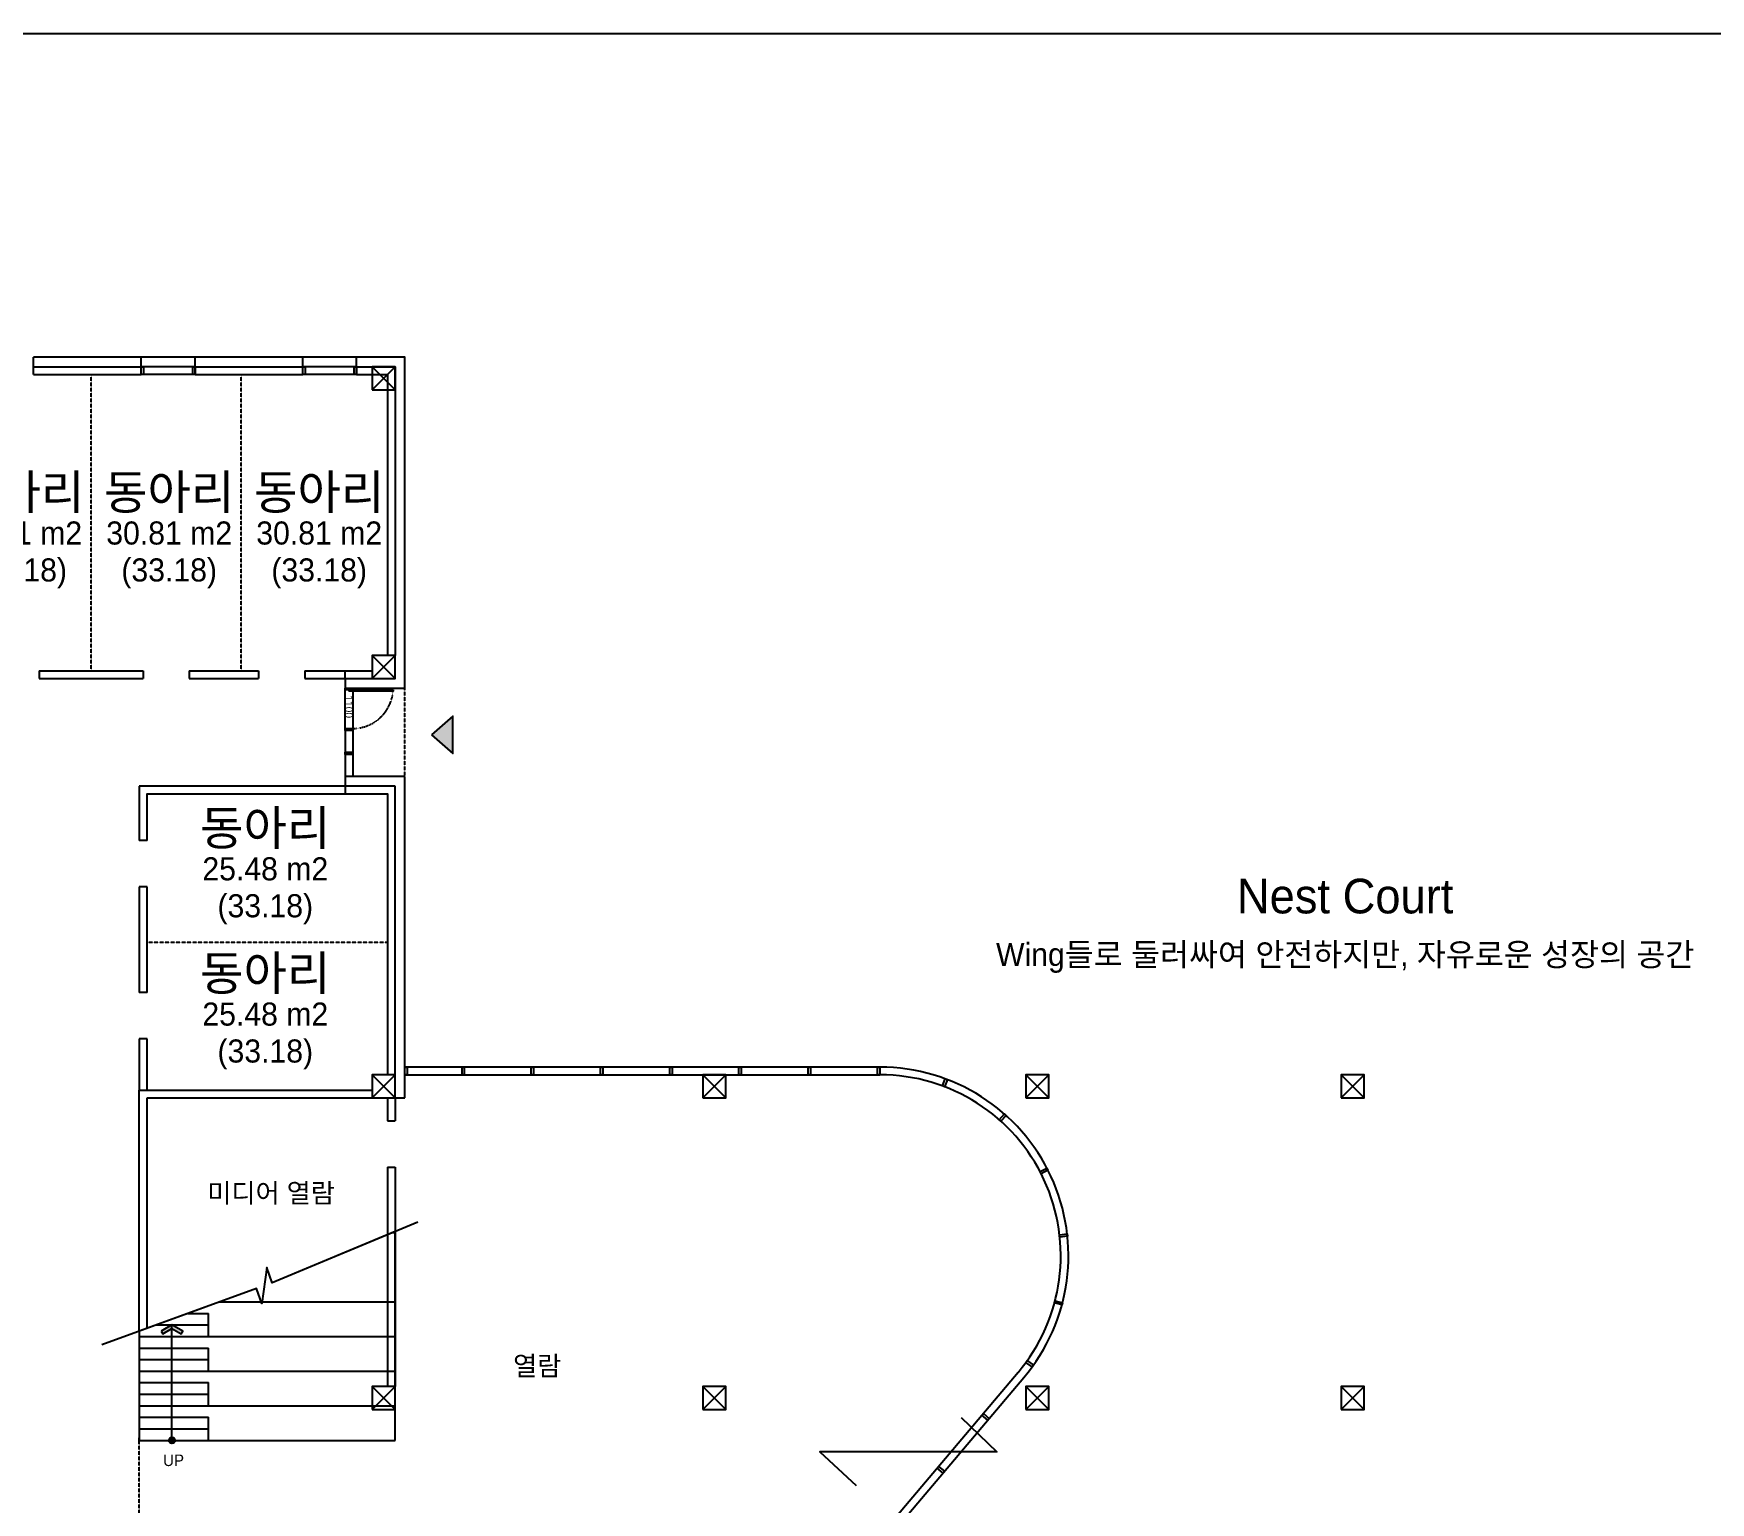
# Model space of a CAD drawing. Header units: millimetres. Extents: x 50157 to 283139, y 29188 to 187058.
# Drawn here: x 127993 to 171593, y 115974 to 154147 of the extents above; entities that cross this region are included whole.
import ezdxf
from ezdxf.enums import TextEntityAlignment as Align
from ezdxf.xclip import XClip

# ---------------------------------------------------------------- set-up
doc = ezdxf.new("R2010")
doc.units = ezdxf.units.MM
doc.header["$XCLIPFRAME"] = 2
doc.linetypes.add('D_HIDDEN', pattern=[0.35, 0.2, -0.15])
doc.linetypes.add('HID', pattern=[2.2, 1.5, -0.7])
doc.layers.get('Defpoints').update_dxf_attribs({"color": 163})
for name, color, linetype in [('A-DOOR', 4, 'Continuous'), ('A-FIN', 6, 'Continuous'), ('A-FIN-GL', 5, 'Continuous'), ('A-FIN-ST', 4, 'Continuous'), ('A-HID2', 7, 'HID'), ('A-LEAD', 7, 'Continuous'), ('A-RC', 2, 'Continuous'), ('A-STAIR', 4, 'Continuous'), ('A-WALL-L', 7, 'Continuous'), ('A-WND2', 253, 'Continuous'), ('AA-DWXM-DOOR', 4, 'Continuous'), ('AA-SSXS-SYMB', 7, 'Continuous'), ('G-NOTE', 10, 'Continuous'), ('G-TEXT1', 3, 'Continuous'), ('G-TEXT2', 7, 'Continuous'), ('H-PAT 8', 8, 'Continuous'), ('SYMB-ENTER', 10, 'Continuous')]:
    doc.layers.add(name, color=color, linetype=linetype)
doc.layers.add('G-DEF1', color=163, linetype='Continuous', plot=False)
doc.styles.add('LIM_나눔바른고딕_L', font='NanumBarunGothic.ttf')
doc.styles.add('돋움_SEOP_건대특계관숙', font='gulim.ttc', dxfattribs={"width": 0.95})

# ---------------------------------------------------------------- blocks, each defined once
blk = doc.blocks.new('COL')
at = {"layer": 'A-RC'}
blk.add_lwpolyline([(-2370007.392326856, 768928.3934403633), (-2369407.392326856, 768928.3934403633), (-2369407.392326856, 769528.3934403633), (-2370007.392326856, 769528.3934403633)], close=True, dxfattribs=at)
at = {"layer": 'G-DEF1', "flags": 128}
for points in [[(-2370007.392326856, 769528.3934403633), (-2369407.392326856, 768928.3934403633)], [(-2370007.392326856, 768928.3934403633), (-2369407.392326856, 769528.3934403633)]]:
    blk.add_lwpolyline(points, dxfattribs=at)
blk = doc.blocks.new('AXIS-2')
for p in [(-250879.1677230881, 20236.74268480495), (-250879.1677230881, 12736.74268480495), (-250879.1677230881, 1836.742684804951), (-242279.1677230881, 1836.742684804951), (-233879.1677230881, 1836.742684804951), (-225679.1677230881, 1836.742684804951), (-250879.1677230829, -6263.257315198891), (-242279.1677230829, -6263.257315201685), (-233879.1677230829, -6263.257315201685), (-225679.1677230829, -6263.257315201685)]:
    blk.add_blockref('COL', p)
blk = doc.blocks.new('STT-1')
at = {"layer": 'A-STAIR', "flags": 128}
for points in [[(-2625886.560049945, 755065.1361251683), (-2625886.560049945, 764065.1361251683)], [(-2619236.560049945, 764065.1361251078), (-2625886.560049945, 764065.1361251683)], [(-2619236.560049945, 755065.1361251078), (-2619236.560049945, 764065.1361251078)], [(-2621036.560049945, 763165.1361251078), (-2621036.560049945, 763765.1361251078)], [(-2619236.560049945, 763765.1361251078), (-2621036.560049945, 763765.1361251078)], [(-2619236.560049945, 763465.1361251078), (-2621036.560049945, 763465.1361251078)], [(-2619236.560049945, 763165.1361251078), (-2625886.560049945, 763165.1361251683)], [(-2619236.560049945, 762865.1361251078), (-2621036.560049945, 762865.1361251078)], [(-2621036.560049945, 762265.1361251078), (-2621036.560049945, 762865.1361251078)], [(-2619236.560049945, 762565.1361251078), (-2621036.560049945, 762565.1361251078)], [(-2619236.560049945, 762265.1361251078), (-2625886.560049945, 762265.1361251683)], [(-2619236.560049945, 761965.1361251078), (-2621036.560049945, 761965.1361251078)], [(-2621036.560049945, 761365.1361251078), (-2621036.560049945, 761965.1361251078)], [(-2619236.560049945, 761365.1361251078), (-2625886.560049945, 761365.1361251683)], [(-2619236.560049945, 761665.1361251078), (-2621036.560049945, 761665.1361251078)], [(-2619236.560049945, 761065.1361251078), (-2621036.560049945, 761065.1361251078)], [(-2621036.560049945, 760465.1361251078), (-2621036.560049945, 761065.1361251078)], [(-2619236.560049945, 760465.1361251078), (-2625886.560049945, 760465.1361251683)], [(-2619236.560049945, 760765.1361251078), (-2621036.560049945, 760765.1361251078)], [(-2619236.560049945, 758665.1361251078), (-2625886.560049945, 758665.1361251683)], [(-2619236.560049945, 758365.1361251078), (-2621036.560049945, 758365.1361251078)], [(-2621036.560049945, 757765.1361251078), (-2621036.560049945, 758365.1361251078)], [(-2619236.560049945, 758065.1361251078), (-2621036.560049945, 758065.1361251078)], [(-2619236.560049945, 757765.1361251078), (-2625886.560049945, 757765.1361251683)], [(-2619236.560049945, 757465.1361251078), (-2621036.560049945, 757465.1361251078)], [(-2621036.560049945, 756865.1361251078), (-2621036.560049945, 757465.1361251078)], [(-2619236.560049945, 757165.1361251078), (-2621036.560049945, 757165.1361251078)], [(-2619236.560049945, 756865.1361251078), (-2625886.560049945, 756865.1361251683)], [(-2619236.560049945, 756565.1361251078), (-2621036.560049945, 756565.1361251078)], [(-2621036.560049945, 755965.1361251078), (-2621036.560049945, 756565.1361251078)], [(-2619236.560049945, 756265.1361251078), (-2621036.560049945, 756265.1361251078)], [(-2619236.560049945, 755965.1361251078), (-2625886.560049945, 755965.1361251683)], [(-2619236.560049945, 755665.1361251078), (-2621036.560049945, 755665.1361251078)], [(-2621036.560049945, 755065.1361251078), (-2621036.560049945, 755665.1361251078)], [(-2619236.560049945, 755365.1361251078), (-2621036.560049945, 755365.1361251078)], [(-2619236.560049945, 755065.1361251078), (-2625886.560049945, 755065.1361251683)]]:
    blk.add_lwpolyline(points, dxfattribs=at)
blk = doc.blocks.new('150 프레임 문')
for p, q in [((2463571.43723736, -3159342.217568629), (2462421.43723736, -3159342.217568629)), ((2463571.43723736, -3159312.217568629), (2462521.43723736, -3159312.217568629))]:
    blk.add_line(p, q)
for points in [[(2462521.43723736, -3159312.217568629), (2462321.43723736, -3159312.217568629), (2462321.43723736, -3159262.217568629), (2462521.43723736, -3159262.217568629)], [(2462521.43723736, -3160362.217568629), (2462321.43723736, -3160362.217568629), (2462321.43723736, -3160312.217568629), (2462521.43723736, -3160312.217568629)]]:
    blk.add_lwpolyline(points, close=True)
at = {"layer": 'AA-DWXM-DOOR'}
for p, q in [((2462421.43723736, -3159312.217568629), (2462421.43723736, -3159342.217568629)), ((2463571.43723736, -3159312.217568629), (2463571.43723736, -3159342.217568629))]:
    blk.add_line(p, q, dxfattribs=at)
at = {"layer": 'Defpoints'}
for p, q in [((2462321.437237358, -3160312.217568629), (2462321.43723736, -3159312.217568629)), ((2462521.43723736, -3159312.217568629), (2462521.437237358, -3160312.217568629))]:
    blk.add_line(p, q, dxfattribs=at)
at = {"layer": 'H-PAT 8', "linetype": 'D_HIDDEN'}
blk.add_arc((2462521.43723736, -3159262.217568629), 1050, 270, 357.2705973125219, dxfattribs=at)
at = {"layer": 'Defpoints', "style": 'LIM_나눔바른고딕_L'}
blk.add_text('1100', height=200, rotation=1350, dxfattribs=at).set_placement((2462421.43723736, -3159744.992495761), align=Align.MIDDLE_CENTER)
blk = doc.blocks.new('WIN1400')
at = {"layer": 'A-FIN-GL', "flags": 128}
for points in [[(-2629686.560049944, 791670.4984883068), (-2631086.560049944, 791670.4984883068)], [(-2629686.560049944, 791470.4984883068), (-2631086.560049944, 791470.4984883068)]]:
    blk.add_lwpolyline(points, dxfattribs=at)
at = {"layer": 'A-FIN-ST'}
for points in [[(-2631086.560049944, 791670.4984882934), (-2631026.560049944, 791670.4984882934), (-2631026.560049944, 791470.4984882934), (-2631086.560049944, 791470.4984882934)], [(-2629746.560049944, 791670.4984882934), (-2629686.560049944, 791670.4984882934), (-2629686.560049944, 791470.4984882934), (-2629746.560049944, 791470.4984882934)]]:
    blk.add_lwpolyline(points, close=True, dxfattribs=at)
at = {"layer": 'A-WND2', "flags": 128}
blk.add_lwpolyline([(-2629686.560049944, 791920.4984883068), (-2631086.560049944, 791920.4984883068)], dxfattribs=at)

msp = doc.modelspace()

# ---------------------------------------------------------------- hatches: boundary and pattern name
at = {"layer": 'AA-SSXS-SYMB'}
h = msp.add_hatch(color=256, dxfattribs=at)
h.dxf.hatch_style = 1
h.paths.add_polyline_path([(131312.728164161, 120426.9038089131), (131352.728164161, 120357.6217766618), (131591.9928570636, 120495.761311612), (131831.2575499662, 120357.6217766618), (131871.2575499662, 120426.9038089131), (131592.5182107337, 120587.834041438)])
h = msp.add_hatch(color=256, dxfattribs=at)
h.dxf.hatch_style = 1
h.paths.add_polyline_path([(131513.768210736, 117587.8340414487, 0.9999999999999999), (131671.268210736, 117587.8340414487, 0.9999999999999999)])
at = {"layer": 'SYMB-ENTER'}
h = msp.add_hatch(color=256, dxfattribs=at)
h.dxf.hatch_style = 1
h.paths.add_polyline_path([(138337.9886099165, 135919.3883111583), (138892.9434705176, 135433.3883111583), (138892.9434705176, 136405.3883111583)])

# ---------------------------------------------------------------- linework, layer by layer
msp.add_lwpolyline([(77837.27096787089, 154146.9657011067), (213416.2357178178, 154146.9657011067), (213416.2357178178, 29187.65865544051), (77837.27096787089, 29187.65865544051)], close=True)
at = {"layer": 'A-FIN'}
for p, q in [((137642.5182107468, 134837.8340423004), (136092.5182107463, 134837.8340423004)), ((137642.5182107468, 126487.8340414853), (137642.5182107468, 134837.8340423004))]:
    msp.add_line(p, q, dxfattribs=at)
at = {"layer": 'A-FIN', "flags": 128}
for points in [[(130792.5182107468, 145737.8340414587), (127992.5182107468, 145737.8340414608)], [(127992.5182107468, 145487.8340414608), (127992.5182107468, 145737.8340414608)], [(130792.5182107468, 145487.8340414587), (130792.5182107468, 145737.8340414587)], [(134992.5182107468, 145737.8340414557), (132192.5182107468, 145737.8340414576)], [(132192.5182107468, 145487.8340414576), (132192.5182107468, 145737.8340414576)], [(134992.5182107468, 145487.8340414557), (134992.5182107468, 145737.8340414557)], [(136092.5182107463, 137387.834041485), (136092.5182107463, 137137.834041485), (137642.5182107407, 137137.834041485), (137642.5182107463, 145737.8340414538), (136392.5182107468, 145737.8340414548)], [(136392.5182107468, 145487.8340414548), (136392.5182107468, 145737.8340414548)], [(136092.5182107463, 134837.8340423004), (136092.5182107463, 134587.8340423004)], [(137392.5182107468, 126487.8340414832), (137642.5182107468, 126487.8340414832)]]:
    msp.add_lwpolyline(points, dxfattribs=at)
at = {"layer": 'A-FIN-GL'}
for p, q in [((137642.5182107468, 127087.8340414853), (150000.3217665823, 127087.8340414846)), ((153589.3878731438, 119353.2657883837), (146643.2108942987, 111137.8340413896))]:
    msp.add_line(p, q, dxfattribs=at)
at = {"layer": 'A-FIN-GL', "flags": 128}
for points in [[(136092.5182107463, 136037.834041485), (136092.5182107463, 134837.8340423004)], [(136292.5182107463, 136037.834041485), (136292.5182107463, 134837.8340423004)]]:
    msp.add_lwpolyline(points, dxfattribs=at)
at = {"layer": 'A-FIN-GL'}
msp.add_lwpolyline([(146905.1174661177, 111137.8340413898), (153742.114090444, 119224.1352244219, 0.6383876909418245), (150000.3217665832, 127287.8340414848), (137642.5182107468, 127287.8340414853)], format="xyb", dxfattribs=at)
msp.add_arc((150000.3217665823, 122387.834041485), 4699.999999999768, 319.7853606830235, 90.00000000000149, dxfattribs=at)
at = {"layer": 'A-FIN-ST'}
for points in [[(136092.5182107458, 135407.834041893), (136092.5182107463, 135467.834041893), (136292.5182107463, 135467.834041893), (136292.5182107458, 135407.834041893)], [(137702.5182107468, 127087.8340414848), (137642.5182107468, 127087.8340414853), (137642.5182107468, 127287.8340414853), (137702.5182107468, 127287.8340414848)], [(139192.5182107468, 127087.8340414846), (139132.5182107468, 127087.834041485), (139132.5182107468, 127287.834041485), (139192.5182107468, 127287.8340414846)], [(140992.5182107468, 127087.8340414846), (140932.5182107468, 127087.834041485), (140932.5182107468, 127287.834041485), (140992.5182107468, 127287.8340414846)], [(142792.5182107468, 127087.8340414846), (142732.5182107468, 127087.834041485), (142732.5182107468, 127287.834041485), (142792.5182107468, 127287.8340414846)], [(144592.5182107468, 127087.8340414846), (144532.5182107468, 127087.834041485), (144532.5182107468, 127287.834041485), (144592.5182107468, 127287.8340414846)], [(146392.5182107468, 127087.8340414846), (146332.5182107468, 127087.834041485), (146332.5182107468, 127287.834041485), (146392.5182107468, 127287.8340414846)], [(148192.5182107468, 127087.8340414846), (148132.5182107468, 127087.834041485), (148132.5182107468, 127287.834041485), (148192.5182107468, 127287.8340414846)], [(149992.5182107468, 127087.8340414843), (149932.5182107468, 127087.8340414848), (149932.5182107468, 127287.8340414848), (149992.5182107468, 127287.8340414843)], [(151681.294973094, 126776.9488815166), (151625.2637198171, 126798.4081139406), (151696.7944945623, 126985.1789581973), (151752.8257478391, 126963.7197257731)], [(153145.4557577357, 125880.4164925785), (153100.8695987863, 125920.5671392744), (153234.7050877711, 126069.1876691081), (153279.291246721, 126029.0370224122)], [(154189.9515713271, 124517.8580082962), (154162.7597760069, 124571.3426441019), (154341.0418953574, 124661.9819618384), (154368.2336906781, 124608.4973260329)], [(154675.4121019481, 122871.0838279947), (154669.2429557382, 122930.765832276), (154868.1829700088, 122951.3296529787), (154874.3521162192, 122891.6476486974)], [(154537.060847199, 121159.8281317274), (154552.7375183878, 121217.7439497779), (154745.7902452223, 121165.4883791496), (154730.1135740335, 121107.5725610994)], [(153793.3584435675, 119612.4290679655), (153828.7891453574, 119660.8508127778), (153990.1949613992, 119542.7484734789), (153954.7642596093, 119494.3267286666)], [(152649.2573790512, 118241.3479764703), (152687.99654824, 118287.1658416604), (152840.7227655402, 118158.0352776986), (152801.9835963514, 118112.2174125087)], [(151487.0823033954, 116866.812020766), (151525.8214725842, 116912.6298859559), (151678.5476898844, 116783.4993219941), (151639.8085206956, 116737.6814568042)]]:
    msp.add_lwpolyline(points, close=True, dxfattribs=at)
at = {"layer": 'A-HID2'}
msp.add_line((130742.5182107179, 108187.83404139), (130742.5182107337, 117587.834041438), dxfattribs=at)
at = {"layer": 'A-HID2', "flags": 128}
for points in [[(129492.5182115794, 137587.8340414878), (129492.5182115743, 145287.8340414599)], [(133392.5182111626, 137587.834041485), (133392.5182111575, 145287.8340414571)], [(130942.5182107668, 130537.834041085), (137192.5182107468, 130537.834041085)]]:
    msp.add_lwpolyline(points, dxfattribs=at)
at = {"layer": 'A-HID2'}
msp.add_lwpolyline([(137642.5182107468, 134837.8340423004), (137642.5182107407, 137137.834041485)], dxfattribs=at)
at = {"layer": 'A-LEAD'}
msp.add_lwpolyline([(137986.2682107351, 123257.5399518497), (134198.1259729387, 121685.7605752539), (134055.6964582246, 122077.0869232546), (133929.3399632428, 121144.7640164936), (133786.9094101088, 121536.0899865468), (129766.0414148098, 120072.6137203434)], dxfattribs=at)
at = {"layer": 'A-RC'}
for p, q in [((137392.5182107468, 134587.8340423004), (136092.5182107463, 134587.8340423004)), ((137392.5182107468, 127087.8340414832), (137392.5182107468, 134587.8340423004))]:
    msp.add_line(p, q, dxfattribs=at)
at = {"layer": 'A-RC', "flags": 128}
for points in [[(127992.5182107468, 145487.8340414608), (130792.5182107468, 145487.8340414587)], [(127992.5182107468, 145287.8340414683), (127992.5182107468, 145487.8340414608)], [(127992.5182107468, 145287.8340414608), (130792.5182107468, 145287.834041459)], [(130792.5182107468, 145287.8340414683), (130792.5182107468, 145487.8340414587)], [(132192.5182107468, 145487.8340414578), (134992.5182107468, 145487.8340414557)], [(132192.5182107468, 145287.8340414683), (132192.5182107468, 145487.8340414578)], [(132192.5182107468, 145287.8340414578), (134992.5182107468, 145287.8340414557)], [(134992.5182107468, 145287.8340414683), (134992.5182107468, 145487.8340414557)], [(136392.5182107468, 145487.8340414548), (137392.5182107463, 145487.8340414541), (137392.5182107412, 137987.834041485)], [(136392.5182107468, 145287.8340414683), (136392.5182107468, 145487.8340414548)], [(136392.5182107468, 145287.8340414548), (137192.5182107463, 145287.8340414543), (137192.5182107412, 137987.834041485)], [(136092.5182107463, 137587.834041485), (136792.5182107468, 137587.834041485)], [(136092.5182107463, 137387.834041485), (136092.5182107463, 137587.834041485)], [(136092.5182107463, 137387.834041485), (136792.5182107468, 137387.834041485)], [(136092.5182107463, 134587.8340423004), (136092.5182107463, 134387.8340423004)], [(136092.5182107463, 134387.8340423004), (137192.5182107468, 134387.8340423004), (137192.5182107468, 127087.8340414853)]]:
    msp.add_lwpolyline(points, dxfattribs=at)
at = {"layer": 'A-WALL-L'}
for p, q in [((136092.5182107463, 134587.8340423004), (130742.5182107668, 134587.8340423004)), ((130742.5182107668, 134587.8340423004), (130742.5182107668, 133173.0699899331)), ((130742.5182107668, 126687.834041485), (136792.5182107468, 126687.834041485)), ((130742.5182107668, 120409.8236968102), (130742.5182107668, 126687.834041485)), ((130942.5182107668, 120482.6177436637), (130942.5182107668, 126487.834041485)), ((130942.5182107668, 126487.834041485), (136792.5182107468, 126487.834041485)), ((137192.5182107468, 126487.834041485), (137192.5182107468, 125887.834041485)), ((137392.5182107468, 126487.834041485), (137392.5182107468, 125887.834041485)), ((137192.5182107468, 124687.834041485), (137192.5182107468, 118987.8340414813)), ((137392.5182107468, 124687.834041485), (137392.5182107468, 118987.8340414813))]:
    msp.add_line(p, q, dxfattribs=at)
at = {"layer": 'A-WALL-L', "flags": 128}
for points in [[(128142.5182117852, 137587.834041485), (130842.5182113684, 137587.834041485)], [(128142.5182117852, 137587.834041485), (128142.5182117852, 137387.834041485)], [(128142.5182117852, 137387.834041485), (130842.5182113684, 137387.834041485)], [(130842.5182113684, 137587.834041485), (130842.5182113684, 137387.834041485)], [(132042.5182113684, 137587.834041485), (133842.5182109516, 137587.834041485)], [(132042.5182113684, 137587.834041485), (132042.5182113684, 137387.834041485)], [(132042.5182113684, 137387.834041485), (133842.5182109516, 137387.834041485)], [(133842.5182109516, 137587.834041485), (133842.5182109516, 137387.834041485)], [(135042.5182109516, 137587.834041485), (135042.5182109516, 137387.834041485)], [(135042.5182109516, 137587.834041485), (136092.5182107463, 137587.834041485)], [(135042.5182109516, 137387.834041485), (136092.5182107463, 137387.834041485)], [(130942.5182107668, 133173.0699899331), (130942.5182107668, 134387.8340423004), (136092.5182107463, 134387.8340423004)], [(130942.5182107668, 133173.0699899331), (130742.5182107668, 133173.0699899331)], [(130742.5182107668, 131973.0699899331), (130742.5182107668, 129223.0699899387)], [(130942.5182107668, 131973.0699899331), (130742.5182107668, 131973.0699899331)], [(130942.5182107668, 129223.0699899387), (130942.5182107668, 131973.0699899331)], [(130942.5182107668, 129223.0699899387), (130742.5182107668, 129223.0699899387)], [(130742.5182107668, 128023.0699899387), (130742.5182107668, 126687.834041485)], [(130942.5182107668, 128023.0699899387), (130742.5182107668, 128023.0699899387)], [(130942.5182107668, 126687.834041485), (130942.5182107668, 128023.0699899387)], [(137192.5182107468, 125887.834041485), (137392.5182107468, 125887.834041485)], [(137192.5182107468, 124687.834041485), (137392.5182107468, 124687.834041485)]]:
    msp.add_lwpolyline(points, dxfattribs=at)
at = {"layer": 'AA-SSXS-SYMB', "flags": 128}
msp.add_lwpolyline([(131312.728164161, 120426.9038089131), (131352.728164161, 120357.6217766618), (131591.9928570636, 120495.761311612), (131831.2575499662, 120357.6217766618), (131871.2575499662, 120426.9038089131), (131592.5182107337, 120587.834041438)], close=True, dxfattribs=at)
msp.add_lwpolyline([(131592.518210736, 117587.8340414487), (131592.5182107337, 120587.834041438)], dxfattribs=at)
at = {"layer": 'AA-SSXS-SYMB'}
msp.add_circle((131592.518210736, 117587.8340414487), 78.74999999999997, dxfattribs=at)
at = {"layer": 'G-NOTE', "flags": 128}
msp.add_lwpolyline([(152111.684814535, 118185.9870746503), (153038.0437543969, 117285.3603275627), (148431.9812478637, 117285.3603275627), (149384.0723804989, 116410.465773249)], dxfattribs=at)
at = {"layer": 'SYMB-ENTER'}
msp.add_lwpolyline([(138337.9886099165, 135919.3883111583), (138892.9434705176, 135433.3883111583), (138892.9434705176, 136405.3883111583)], close=True, dxfattribs=at)

# ---------------------------------------------------------------- block references
for name, p in [('AXIS-2', (2757679.078260691, -644277.302083685)), ('WIN1400', (2761879.07826069, -646182.6644468488)), ('WIN1400', (2766079.07826069, -646182.6644468518))]:
    msp.add_blockref(name, p)
ref = msp.add_blockref('STT-1', (-2488494.041839211, -637477.3020836696), dxfattribs=dict(xscale=-1))
XClip(ref).set_block_clipping_path([(-2619236.560049985, 757905.3242921962), (-2619236.560049944, 755065.1361251078), (-2625886.560049957, 755065.1361251078), (-2625886.560049957, 760488.4827527227), (-2622692.167812149, 759163.0626589237), (-2622549.738297435, 759554.3890069243), (-2622423.381802454, 758622.0661001634), (-2622280.951249319, 759013.3920702166)])
at = {"layer": 'A-DOOR', "linetype": 'Continuous', "ltscale": 300}
msp.add_blockref('150 프레임 문', (-2326228.919026614, 3296400.051610114), dxfattribs=at)

# ---------------------------------------------------------------- texts
at = {"layer": 'G-DEF1', "style": '돋움_SEOP_건대특계관숙'}
for p in [(127619.2723516374, 140207.7368029048), (131519.2723512207, 140207.7368029048), (135419.272350809, 140207.7368029048), (134018.1343596051, 131480.7261830489), (134018.1343596051, 127706.0336458852)]:
    msp.add_text('(33.18)', height=600, rotation=360, dxfattribs=at).set_placement(p, align=Align.MIDDLE_CENTER)
at = {"layer": 'G-TEXT1', "style": '돋움_SEOP_건대특계관숙'}
for s, height, rotation, p in [('동아리', 900, 360, (127619.2723516374, 142232.3873015115)), ('동아리', 900, 360, (131519.2723512207, 142232.3873015115)), ('동아리', 900, 360, (135419.272350809, 142232.3873015115)), ('동아리', 900, 360, (134018.1343596051, 133505.3766816554)), ('Nest Court', 900, 360, (162094.639934991, 131732.3978997555)), ('Wing들로 둘러싸여 안전하지만, 자유로운 성장의 공간', 600, 360, (162094.639934991, 130214.8826309828)), ('동아리', 900, 360, (134018.1343596051, 129730.6841444917)), ('미디어 열람', 500, 360, (134169.9725287645, 124017.3723408377)), ('열람', 500, 360, (141087.8557199034, 119524.4090242481)), ('UP', 300, 1440, (131633.4099303707, 117069.8652455117))]:
    msp.add_text(s, height=height, rotation=rotation, dxfattribs=at).set_placement(p, align=Align.MIDDLE_CENTER)
at = {"layer": 'G-TEXT2', "style": '돋움_SEOP_건대특계관숙'}
for s, p in [('30.81 m2', (127619.2723516374, 141167.7368029048)), ('30.81 m2', (131519.2723512207, 141167.7368029048)), ('30.81 m2', (135419.272350809, 141167.7368029048)), ('25.48 m2', (134018.1343596051, 132440.7261830489)), ('25.48 m2', (134018.1343596051, 128666.0336458852))]:
    msp.add_text(s, height=600, rotation=360, dxfattribs=at).set_placement(p, align=Align.MIDDLE_CENTER)

doc.saveas('drawing.dxf')
